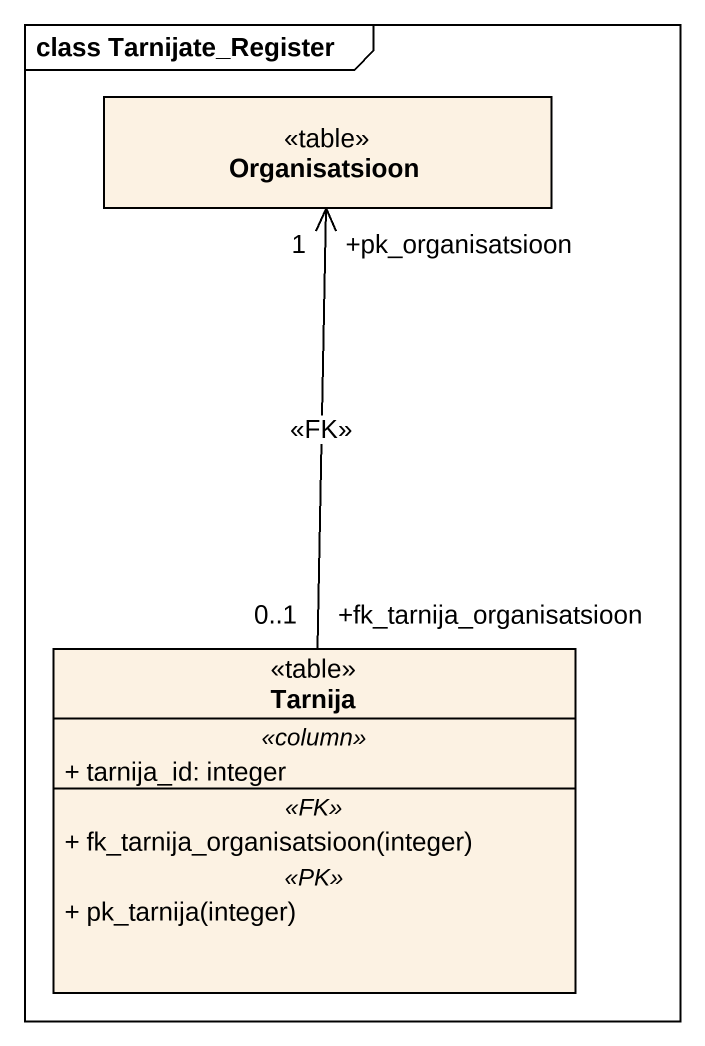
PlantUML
@startuml
mainframe class Tarnijate_Register
hide circle
hide empty members
skinparam classAttributeIconSize 0
class Organisatsioon <<table>>
class Tarnija <<table>> {
  .. <<column>> ..
  + tarnija_id: integer
  .. <<FK>> ..
  + fk_tarnija_organisatsioon(integer)
  .. <<PK>> ..
  + pk_tarnija(integer)
}
Tarnija "+fk_tarnija_organisatsioon\n0..1" -up-> "+pk_organisatsioon\n1" Organisatsioon : <<FK>>
@enduml
